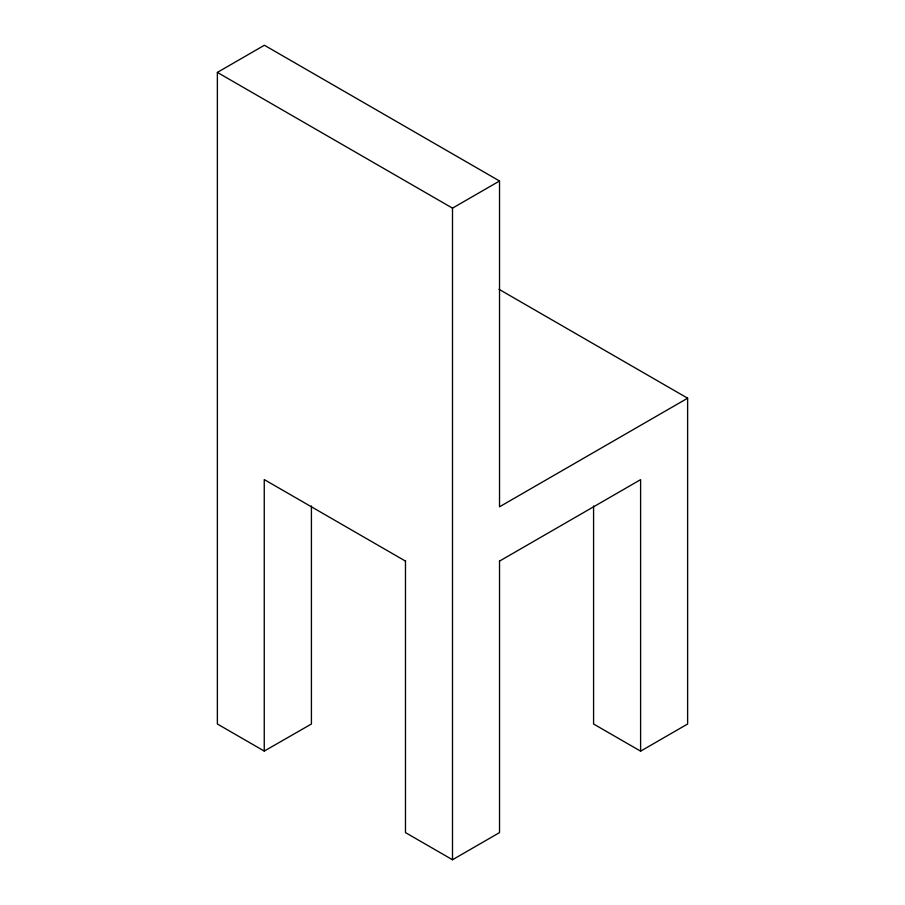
<?xml version="1.0" encoding="UTF-8"?>
<svg xmlns="http://www.w3.org/2000/svg" width="905" height="905" viewBox="0 0 905 905"><rect width="100%" height="100%" fill="white"/><g stroke="black" fill="none" stroke-linecap="round" stroke-linejoin="round"><path stroke-width="1.36" d="M311.422 505.952L311.422 724L264.249 751.071L217.37 724L217.37 72.4L264.396 45.25L499.526 181L499.526 506.8L687.63 398.2L687.63 724L640.604 751.15L593.578 724L593.578 505.952M217.37 72.4L452.5 208.15L499.526 181M499.526 561.1L640.604 479.65L640.604 751.15M405.474 560.534L405.474 832.6L452.5 859.75L499.526 832.6L499.526 560.534M499.04 289.317L687.63 398.2M405.474 561.1L264.249 479.571L264.249 751.071M452.5 208.15L452.5 859.75"/></g></svg>
